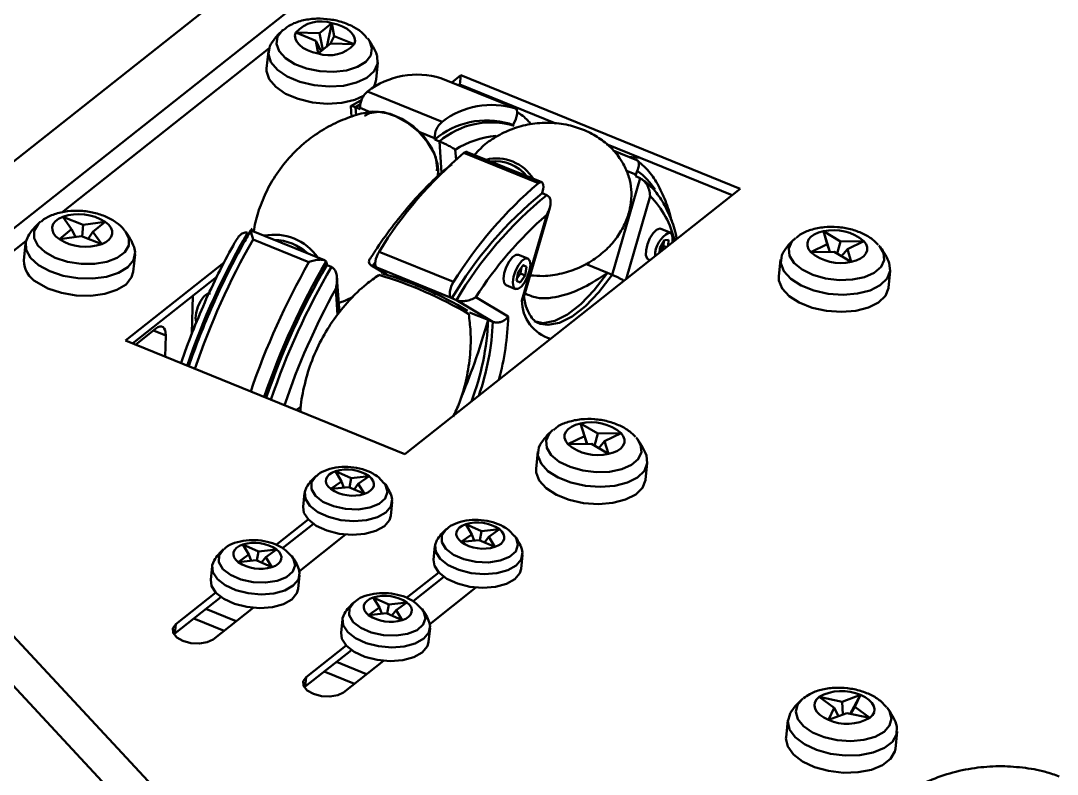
# Model space of a CAD drawing. Header units: millimetres. Extents: x 263 to 2983, y 441 to 2500.
# Drawn here: x 1865.9 to 1960.1, y 1794.2 to 1862.7 of the extents above; entities that cross this region are included whole.
import ezdxf

# ---------------------------------------------------------------- set-up
doc = ezdxf.new("R2010")
doc.units = ezdxf.units.MM
doc.header["$LTSCALE"] = 0.5
doc.layers.add('BOL', color=7, linetype='Continuous', lineweight=50)

msp = doc.modelspace()

# ---------------------------------------------------------------- linework, layer by layer
at = {"layer": 'BOL'}
for p, q in [((1893.962, 1872.622), (1846.681, 1835.196)), ((1897.905, 1869.638), (1850.624, 1832.212)), ((1893.032, 1861.546), (1894.169, 1862.447)), ((1894.169, 1862.447), (1893.692, 1860.31)), ((1894.169, 1862.447), (1894.36, 1861.279)), ((1892.717, 1860.856), (1890.882, 1861.601)), ((1890.882, 1861.601), (1893.032, 1861.546)), ((1893.032, 1861.546), (1893.343, 1860.033)), ((1892.908, 1859.688), (1892.717, 1860.856)), ((1892.717, 1860.856), (1893.196, 1859.917)), ((1894.044, 1860.59), (1892.908, 1859.688)), ((1894.36, 1861.279), (1894.043, 1860.589)), ((1896.194, 1860.534), (1894.044, 1860.59)), ((1894.36, 1861.279), (1896.194, 1860.534)), ((1897.445, 1861.014), (1897.391, 1861.082)), ((1869.608, 1845.231), (1888.437, 1860.135)), ((1888.391, 1859.895), (1888.231, 1858.335)), ((1898.178, 1857.312), (1898.339, 1858.873)), ((1905.054, 1857.061), (1905.872, 1857.709)), ((1905.786, 1856.867), (1905.872, 1857.709)), ((1905.872, 1857.709), (1931.266, 1847.384)), ((1910.847, 1854.706), (1904.075, 1857.459)), ((1905.699, 1856.799), (1905.786, 1856.867)), ((1905.786, 1856.867), (1914.519, 1853.316)), ((1897.404, 1856.243), (1904.176, 1853.489)), ((1907.134, 1856.319), (1907.123, 1856.22)), ((1907.751, 1856.068), (1907.741, 1855.969)), ((1895.876, 1854.899), (1895.946, 1853.932)), ((1896.871, 1855.478), (1895.899, 1854.913)), ((1896.752, 1855.083), (1896.312, 1854.801)), ((1896.312, 1854.801), (1896.735, 1854.629)), ((1896.312, 1854.801), (1896.365, 1854.054)), ((1896.735, 1854.629), (1896.727, 1854.741)), ((1897.648, 1854.366), (1896.727, 1854.741)), ((1910.698, 1853.147), (1910.275, 1853.319)), ((1910.682, 1853.298), (1910.612, 1853.182)), ((1903.499, 1851.988), (1902.163, 1852.531)), ((1903.507, 1851.875), (1903.499, 1851.988)), ((1903.93, 1851.703), (1903.507, 1851.875)), ((1904.136, 1848.836), (1903.93, 1851.703)), ((1919.126, 1851.443), (1930.534, 1846.805)), ((1905.381, 1850.943), (1905.444, 1850.051)), ((1912.935, 1847.897), (1906.163, 1850.65)), ((1913.228, 1847.983), (1906.456, 1850.736)), ((1921.88, 1849.995), (1919.733, 1850.868)), ((1921.105, 1850.31), (1922.145, 1850.216)), ((1919.629, 1839.572), (1922.172, 1848.361)), ((1921.792, 1848.681), (1920.946, 1849.025)), ((1921.792, 1848.681), (1921.749, 1848.533)), ((1922.172, 1848.361), (1921.749, 1848.533)), ((1931.266, 1847.384), (1900.796, 1823.266)), ((1913.267, 1846.992), (1913.31, 1847.14)), ((1913.69, 1846.819), (1913.267, 1846.992)), ((1923.082, 1846.734), (1920.894, 1839.174)), ((1911.586, 1837.454), (1913.964, 1845.671)), ((1870.511, 1843.714), (1869.702, 1844.847)), ((1869.702, 1844.847), (1871.549, 1844.113)), ((1871.549, 1844.113), (1873.55, 1844.401)), ((1873.55, 1844.401), (1872.435, 1843.491)), ((1911.429, 1837.241), (1913.683, 1845.026)), ((1867.693, 1844.392), (1867.637, 1844.345)), ((1869.397, 1842.804), (1870.511, 1843.714)), ((1870.511, 1843.714), (1870.861, 1843.015)), ((1871.549, 1844.113), (1871.472, 1843.062)), ((1872.435, 1843.491), (1872.001, 1842.852)), ((1872.435, 1843.491), (1873.245, 1842.358)), ((1893.489, 1840.897), (1886.819, 1843.609)), ((1924.905, 1843.405), (1924.058, 1843.749)), ((1939.173, 1842.361), (1938.827, 1843.53)), ((1938.827, 1843.53), (1939.424, 1841.661)), ((1938.827, 1843.53), (1940.382, 1842.613)), ((1853.452, 1832.443), (1866.372, 1842.669)), ((1871.397, 1843.092), (1869.397, 1842.804)), ((1873.245, 1842.358), (1871.397, 1843.092)), ((1892.076, 1840.726), (1886.997, 1842.791)), ((1889.407, 1842.556), (1889.396, 1842.709)), ((1924.382, 1842.732), (1923.954, 1842.008)), ((1924.302, 1842.195), (1924.328, 1842.64)), ((1924.767, 1842.739), (1924.382, 1842.732)), ((1924.736, 1842.216), (1924.767, 1842.739)), ((1936.31, 1842.925), (1936.258, 1842.882)), ((1940.382, 1842.613), (1940.092, 1841.498)), ((1940.382, 1842.613), (1942.511, 1842.642)), ((1942.511, 1842.642), (1941.015, 1841.917)), ((1866.326, 1842.43), (1866.166, 1840.87)), ((1891.175, 1842.141), (1890.982, 1841.916)), ((1898.452, 1841.672), (1905.224, 1838.919)), ((1923.954, 1842.008), (1923.929, 1841.576)), ((1923.942, 1841.587), (1924.302, 1842.195)), ((1924.302, 1842.195), (1924.571, 1842.085)), ((1937.677, 1841.637), (1939.173, 1842.361)), ((1939.806, 1841.666), (1937.677, 1841.637)), ((1939.173, 1842.361), (1939.407, 1841.66)), ((1941.361, 1840.749), (1939.806, 1841.666)), ((1941.015, 1841.917), (1940.487, 1841.264)), ((1941.015, 1841.917), (1941.361, 1840.749)), ((1944.001, 1842.086), (1943.873, 1842.239)), ((1875.402, 1833.59), (1884.376, 1840.694)), ((1876.114, 1839.847), (1876.274, 1841.408)), ((1898.112, 1840.752), (1897.868, 1840.366)), ((1911.969, 1841.057), (1911.122, 1841.401)), ((1922.928, 1840.97), (1923.083, 1840.907)), ((1934.947, 1840.967), (1934.787, 1839.407)), ((1893.693, 1840.567), (1893.701, 1840.455)), ((1894.125, 1840.283), (1893.701, 1840.455)), ((1897.764, 1840.417), (1899.119, 1839.61)), ((1897.868, 1840.366), (1898.291, 1840.193)), ((1897.868, 1840.366), (1899.157, 1839.598)), ((1905.007, 1837.474), (1898.235, 1840.227)), ((1898.235, 1840.227), (1898.291, 1840.193)), ((1898.659, 1839.714), (1898.644, 1839.712)), ((1911.079, 1839.823), (1910.946, 1839.038)), ((1911.537, 1840.452), (1911.079, 1839.823)), ((1911.305, 1839.684), (1911.405, 1840.27)), ((1911.524, 1840.434), (1911.862, 1840.296)), ((1911.862, 1840.296), (1911.537, 1840.452)), ((1911.728, 1839.512), (1911.862, 1840.296)), ((1919.206, 1839.744), (1917.212, 1840.555)), ((1919.629, 1839.572), (1919.206, 1839.744)), ((1944.734, 1838.384), (1944.895, 1839.944)), ((1876.047, 1833.328), (1883.707, 1839.391)), ((1894.85, 1836.141), (1894.624, 1839.29)), ((1910.946, 1839.038), (1911.27, 1838.883)), ((1910.979, 1839.236), (1911.305, 1839.684)), ((1911.27, 1838.883), (1911.728, 1839.512)), ((1911.305, 1839.684), (1911.728, 1839.512)), ((1894.684, 1835.937), (1894.515, 1838.288)), ((1901.784, 1838.607), (1901.778, 1838.593)), ((1903.611, 1837.793), (1903.618, 1837.808)), ((1909.979, 1838.628), (1909.992, 1838.622)), ((1909.992, 1838.622), (1910.839, 1838.278)), ((1881.514, 1837.655), (1881.449, 1834.254)), ((1905.007, 1837.474), (1905.063, 1837.44)), ((1905.486, 1837.268), (1905.063, 1837.44)), ((1908.798, 1835.297), (1905.486, 1837.268)), ((1907.246, 1837.533), (1910.18, 1835.787)), ((1908.375, 1835.469), (1906.682, 1836.157)), ((1908.798, 1835.297), (1908.375, 1835.469)), ((1912.96, 1835.173), (1913.09, 1835.125)), ((1878.168, 1834.69), (1876.312, 1833.22)), ((1877.943, 1834.511), (1879.06, 1834.057)), ((1879.022, 1832.118), (1879.06, 1834.057)), ((1900.796, 1823.266), (1875.402, 1833.59)), ((1891.367, 1827.595), (1890.922, 1827.28)), ((1841.86, 1827.324), (1898.891, 1765.979)), ((1917.108, 1824.896), (1916.762, 1826.065)), ((1916.762, 1826.065), (1917.359, 1824.195)), ((1916.762, 1826.065), (1918.317, 1825.148)), ((1914.245, 1825.46), (1914.193, 1825.417)), ((1915.612, 1824.171), (1917.108, 1824.896)), ((1917.108, 1824.896), (1917.342, 1824.195)), ((1918.317, 1825.148), (1918.027, 1824.032)), ((1918.317, 1825.148), (1920.447, 1825.177)), ((1920.447, 1825.177), (1918.95, 1824.452)), ((1921.936, 1824.621), (1921.808, 1824.774)), ((1917.742, 1824.201), (1915.612, 1824.171)), ((1919.296, 1823.283), (1917.742, 1824.201)), ((1918.95, 1824.452), (1918.422, 1823.799)), ((1918.95, 1824.452), (1919.296, 1823.283)), ((1912.882, 1823.502), (1912.722, 1821.941)), ((1922.669, 1820.919), (1922.83, 1822.479)), ((1895.035, 1820.794), (1894.482, 1821.712)), ((1894.482, 1821.712), (1895.905, 1821.083)), ((1895.905, 1821.083), (1895.755, 1820.251)), ((1895.905, 1821.083), (1897.541, 1821.26)), ((1897.541, 1821.26), (1896.564, 1820.568)), ((1898.894, 1820.643), (1898.388, 1821.173)), ((1895.056, 1774.635), (1852.721, 1820.172)), ((1894.058, 1820.101), (1895.035, 1820.794)), ((1895.693, 1820.278), (1894.058, 1820.101)), ((1895.035, 1820.794), (1895.244, 1820.229)), ((1897.117, 1819.649), (1895.693, 1820.278)), ((1896.564, 1820.568), (1896.174, 1820.066)), ((1896.564, 1820.568), (1897.117, 1819.649)), ((1891.682, 1819.743), (1891.553, 1818.494)), ((1899.512, 1817.676), (1899.64, 1818.925)), ((1889.087, 1815.012), (1892.02, 1817.333)), ((1889.687, 1814.714), (1892.487, 1816.93)), ((1906.885, 1815.975), (1906.332, 1816.894)), ((1906.332, 1816.894), (1907.756, 1816.265)), ((1907.756, 1816.265), (1907.606, 1815.433)), ((1907.756, 1816.265), (1909.391, 1816.442)), ((1909.391, 1816.442), (1908.415, 1815.75)), ((1910.745, 1815.825), (1910.239, 1816.355)), ((1895.406, 1815.957), (1891.213, 1812.638)), ((1905.909, 1815.283), (1906.885, 1815.975)), ((1907.544, 1815.46), (1905.909, 1815.283)), ((1906.885, 1815.975), (1907.094, 1815.411)), ((1908.968, 1814.831), (1907.544, 1815.46)), ((1908.415, 1815.75), (1908.024, 1815.248)), ((1908.415, 1815.75), (1908.968, 1814.831)), ((1886.629, 1814.14), (1886.076, 1815.059)), ((1886.076, 1815.059), (1887.5, 1814.43)), ((1887.5, 1814.43), (1887.349, 1813.597)), ((1887.5, 1814.43), (1889.135, 1814.607)), ((1889.135, 1814.607), (1888.158, 1813.914)), ((1890.489, 1813.989), (1889.983, 1814.52)), ((1903.532, 1814.925), (1903.404, 1813.676)), ((1885.652, 1813.448), (1886.629, 1814.14)), ((1887.288, 1813.624), (1885.652, 1813.448)), ((1886.629, 1814.14), (1886.838, 1813.576)), ((1888.711, 1812.996), (1887.288, 1813.624)), ((1888.158, 1813.914), (1887.768, 1813.412)), ((1888.158, 1813.914), (1888.711, 1812.996)), ((1911.362, 1812.858), (1911.49, 1814.107)), ((1883.276, 1813.089), (1883.148, 1811.841)), ((1900.938, 1810.194), (1903.87, 1812.515)), ((1891.106, 1811.023), (1891.234, 1812.271)), ((1901.538, 1809.896), (1904.337, 1812.111)), ((1879.986, 1807.808), (1883.614, 1810.68)), ((1907.256, 1811.138), (1903.064, 1807.82)), ((1879.899, 1806.966), (1884.081, 1810.276)), ((1898.48, 1809.322), (1897.927, 1810.241)), ((1897.927, 1810.241), (1899.35, 1809.612)), ((1899.35, 1809.612), (1899.2, 1808.779)), ((1899.35, 1809.612), (1900.985, 1809.789)), ((1900.985, 1809.789), (1900.009, 1809.096)), ((1902.339, 1809.171), (1901.833, 1809.702)), ((1882.721, 1809.199), (1885.461, 1808.085)), ((1887, 1809.303), (1883.372, 1806.431)), ((1897.503, 1808.63), (1898.48, 1809.322)), ((1899.138, 1808.806), (1897.503, 1808.63)), ((1898.48, 1809.322), (1898.689, 1808.758)), ((1900.562, 1808.178), (1899.138, 1808.806)), ((1900.009, 1809.096), (1899.619, 1808.594)), ((1900.009, 1809.096), (1900.562, 1808.178)), ((1879.986, 1807.808), (1879.899, 1806.966)), ((1881.623, 1808.33), (1884.363, 1807.216)), ((1895.127, 1808.271), (1894.998, 1807.023)), ((1879.81, 1806.886), (1879.899, 1806.966)), ((1902.956, 1806.205), (1903.085, 1807.453)), ((1891.836, 1802.99), (1895.465, 1805.862)), ((1891.75, 1802.148), (1895.932, 1805.458)), ((1894.571, 1804.381), (1897.312, 1803.267)), ((1898.851, 1804.485), (1895.222, 1801.613)), ((1891.836, 1802.99), (1891.75, 1802.148)), ((1893.473, 1803.512), (1896.214, 1802.398)), ((1891.66, 1802.068), (1891.75, 1802.148)), ((1939.799, 1800.201), (1938.434, 1801.198)), ((1938.434, 1801.198), (1940.529, 1800.766)), ((1940.529, 1800.766), (1942.2, 1801.376)), ((1942.2, 1801.376), (1941.278, 1799.657)), ((1942.2, 1801.376), (1941.682, 1800.29)), ((1936.995, 1801.062), (1936.904, 1800.988)), ((1939.281, 1799.114), (1939.799, 1800.201)), ((1939.799, 1800.201), (1940.189, 1799.446)), ((1940.529, 1800.766), (1940.601, 1799.596)), ((1941.682, 1800.29), (1941.315, 1799.649)), ((1941.682, 1800.29), (1943.047, 1799.292)), ((1944.648, 1800.192), (1944.599, 1800.252)), ((1940.952, 1799.724), (1939.281, 1799.114)), ((1943.047, 1799.292), (1940.952, 1799.724)), ((1935.594, 1799.073), (1935.433, 1797.513)), ((1945.381, 1796.49), (1945.541, 1798.05))]:
    msp.add_line(p, q, dxfattribs=at)
at = {"layer": 'BOL', "flags": 128}
for points in [[(1896.194, 1860.534), (1896.266, 1860.814), (1896.233, 1861.103), (1896.096, 1861.391), (1895.862, 1861.666), (1895.538, 1861.918), (1895.137, 1862.138), (1894.675, 1862.316), (1894.169, 1862.447)], [(1889.702, 1861.811), (1889.69, 1861.801), (1889.236, 1861.216)], [(1890.882, 1861.601), (1890.81, 1861.322), (1890.843, 1861.033), (1890.98, 1860.745), (1891.214, 1860.47), (1891.538, 1860.217), (1891.939, 1859.997), (1892.402, 1859.819), (1892.908, 1859.688)], [(1888.614, 1860.536), (1888.518, 1860.358), (1888.388, 1859.642), (1888.626, 1858.908), (1889.216, 1858.209), (1890.114, 1857.597), (1891.252, 1857.118), (1892.548, 1856.806), (1893.904, 1856.686), (1895.22, 1856.766), (1896.398, 1857.04), (1897.352, 1857.488), (1898.01, 1858.077), (1898.323, 1858.763), (1898.269, 1859.494), (1898.251, 1859.545)], [(1889.236, 1861.216), (1889.124, 1860.563), (1889.364, 1859.893), (1889.937, 1859.262), (1890.795, 1858.721), (1891.87, 1858.313), (1893.074, 1858.071), (1894.31, 1858.015), (1895.477, 1858.15), (1896.482, 1858.464), (1897.242, 1858.932), (1897.696, 1859.517), (1897.808, 1860.17), (1897.568, 1860.839), (1897.445, 1861.014)], [(1888.231, 1858.335), (1888.227, 1858.082), (1888.466, 1857.347), (1889.056, 1856.648), (1889.953, 1856.036), (1891.092, 1855.557), (1892.387, 1855.246), (1893.743, 1855.126), (1895.059, 1855.206), (1896.238, 1855.48), (1897.043, 1855.838)], [(1897.14, 1854.026), (1897.579, 1854.26), (1898.441, 1854.386), (1899.454, 1854.215), (1900.527, 1853.762), (1901.566, 1853.068), (1902.477, 1852.194), (1903.181, 1851.217), (1903.614, 1850.225), (1903.738, 1849.306), (1903.709, 1849.034)], [(1897.653, 1854.389), (1897.897, 1854.42), (1898.878, 1854.349), (1899.951, 1853.998), (1901.028, 1853.395), (1902.022, 1852.589), (1902.853, 1851.645), (1903.453, 1850.64), (1903.773, 1849.655), (1903.819, 1849.104)], [(1910.682, 1853.298), (1910.794, 1853.506), (1910.886, 1853.73), (1910.954, 1853.957), (1910.993, 1854.174), (1911.002, 1854.368), (1910.979, 1854.527), (1910.927, 1854.642), (1910.847, 1854.706)], [(1913.31, 1847.14), (1913.361, 1847.363), (1913.383, 1847.568), (1913.373, 1847.742), (1913.333, 1847.877), (1913.264, 1847.963), (1913.171, 1847.995), (1913.059, 1847.973), (1912.935, 1847.897)], [(1869.702, 1844.847), (1869.331, 1844.667), (1869.042, 1844.447), (1868.847, 1844.194), (1868.752, 1843.918), (1868.762, 1843.63), (1868.877, 1843.341), (1869.091, 1843.062), (1869.397, 1842.804)], [(1873.245, 1842.358), (1873.616, 1842.537), (1873.905, 1842.758), (1874.1, 1843.011), (1874.194, 1843.287), (1874.184, 1843.575), (1874.07, 1843.864), (1873.855, 1844.143), (1873.55, 1844.401)], [(1867.637, 1844.345), (1867.46, 1844.176), (1867.103, 1843.567), (1867.093, 1842.903), (1867.433, 1842.239), (1868.094, 1841.629)], [(1868.094, 1841.629), (1869.023, 1841.122), (1870.144, 1840.759), (1871.368, 1840.57), (1872.594, 1840.569), (1873.723, 1840.758), (1874.665, 1841.12), (1875.342, 1841.626), (1875.7, 1842.236), (1875.709, 1842.899), (1875.38, 1843.549)], [(1924.058, 1843.749), (1923.953, 1843.768), (1923.668, 1843.656), (1923.356, 1843.347), (1923.066, 1842.888), (1922.84, 1842.348), (1922.714, 1841.81), (1922.706, 1841.355), (1922.818, 1841.054), (1922.928, 1840.97)], [(1938.827, 1843.53), (1938.379, 1843.405), (1937.998, 1843.232), (1937.697, 1843.016), (1937.489, 1842.767), (1937.38, 1842.494), (1937.376, 1842.207), (1937.476, 1841.917), (1937.677, 1841.637)], [(1866.549, 1843.071), (1866.351, 1842.584), (1866.382, 1841.854), (1866.779, 1841.128), (1867.511, 1840.461)], [(1925.111, 1842.512), (1925.119, 1842.566), (1925.126, 1843.02), (1925.014, 1843.321), (1924.799, 1843.424)], [(1936.258, 1842.882), (1935.975, 1842.588), (1935.691, 1841.962), (1935.758, 1841.294), (1936.171, 1840.637), (1936.896, 1840.045), (1937.874, 1839.567), (1939.026, 1839.239), (1940.259, 1839.09), (1941.472, 1839.131), (1942.568, 1839.359), (1943.458, 1839.756), (1944.069, 1840.288), (1944.353, 1840.914), (1944.285, 1841.582), (1944.001, 1842.086)], [(1941.361, 1840.749), (1941.809, 1840.873), (1942.19, 1841.047), (1942.491, 1841.262), (1942.7, 1841.512), (1942.808, 1841.785), (1942.812, 1842.072), (1942.712, 1842.361), (1942.511, 1842.642)], [(1867.511, 1840.461), (1868.523, 1839.903), (1869.742, 1839.493), (1871.076, 1839.264), (1872.427, 1839.231), (1873.695, 1839.398), (1874.784, 1839.752), (1875.615, 1840.266), (1876.127, 1840.903), (1876.28, 1841.616), (1876.186, 1842.08)], [(1898.235, 1840.227), (1898.162, 1840.304), (1898.117, 1840.431), (1898.102, 1840.6), (1898.118, 1840.8), (1898.165, 1841.021), (1898.24, 1841.248), (1898.337, 1841.47), (1898.452, 1841.672)], [(1935.17, 1841.608), (1935.039, 1841.346), (1934.953, 1840.625), (1935.235, 1839.892), (1935.865, 1839.201), (1936.796, 1838.603), (1937.958, 1838.142), (1939.266, 1837.853), (1940.623, 1837.757), (1941.927, 1837.861), (1943.083, 1838.157), (1944.004, 1838.624), (1944.622, 1839.227), (1944.892, 1839.921), (1944.807, 1840.617)], [(1911.122, 1841.401), (1910.881, 1841.39), (1910.577, 1841.176), (1910.27, 1840.784), (1910.007, 1840.275), (1909.827, 1839.725), (1909.759, 1839.219), (1909.812, 1838.834), (1909.979, 1838.628)], [(1910.825, 1838.284), (1911.08, 1838.288), (1911.384, 1838.503), (1911.691, 1838.894), (1911.954, 1839.404), (1912.134, 1839.953), (1912.202, 1840.459), (1912.149, 1840.845), (1911.982, 1841.051), (1911.728, 1841.046), (1911.424, 1840.832), (1911.116, 1840.44), (1910.853, 1839.931), (1910.674, 1839.381), (1910.605, 1838.875), (1910.658, 1838.49), (1910.825, 1838.284)], [(1867.35, 1838.901), (1868.363, 1838.342), (1869.582, 1837.933), (1870.916, 1837.704), (1872.267, 1837.671), (1873.534, 1837.838), (1874.624, 1838.192), (1875.455, 1838.706), (1875.966, 1839.343), (1876.114, 1839.847)], [(1912.536, 1835.345), (1913.369, 1835.186), (1914.423, 1835.377), (1915.573, 1835.954), (1916.779, 1836.896), (1918.004, 1838.174), (1919.206, 1839.744)], [(1905.224, 1838.919), (1905.109, 1838.717), (1905.011, 1838.495), (1904.937, 1838.267), (1904.89, 1838.047), (1904.874, 1837.846), (1904.889, 1837.678), (1904.934, 1837.551), (1905.007, 1837.474)], [(1913.09, 1835.125), (1913.792, 1835.014), (1914.846, 1835.205), (1915.996, 1835.782), (1917.203, 1836.724), (1918.427, 1838.001), (1919.629, 1839.572)], [(1934.787, 1839.407), (1934.793, 1839.065), (1935.075, 1838.332), (1935.705, 1837.641), (1936.635, 1837.042), (1937.798, 1836.582), (1939.106, 1836.293), (1940.462, 1836.196), (1941.767, 1836.301), (1942.922, 1836.597), (1943.844, 1837.064), (1944.462, 1837.667), (1944.732, 1838.361), (1944.734, 1838.384)], [(1881.768, 1835.619), (1881.817, 1836.111), (1881.981, 1836.659), (1882.233, 1837.18), (1882.536, 1837.595), (1882.844, 1837.841), (1883.109, 1837.879), (1883.131, 1837.872)], [(1881.851, 1835.238), (1881.84, 1835.259), (1881.768, 1835.619)], [(1878.168, 1834.69), (1878.353, 1834.811), (1878.526, 1834.875), (1878.683, 1834.878), (1878.817, 1834.821), (1878.924, 1834.706), (1879.002, 1834.537), (1879.048, 1834.318), (1879.06, 1834.057)], [(1916.762, 1826.065), (1916.315, 1825.94), (1915.933, 1825.767), (1915.632, 1825.551), (1915.424, 1825.302), (1915.315, 1825.029), (1915.311, 1824.742), (1915.411, 1824.452), (1915.612, 1824.171)], [(1914.193, 1825.417), (1913.91, 1825.122), (1913.626, 1824.497), (1913.694, 1823.828), (1914.106, 1823.172), (1914.831, 1822.58), (1915.809, 1822.101), (1916.961, 1821.774), (1918.194, 1821.625), (1919.407, 1821.666), (1920.503, 1821.894), (1921.393, 1822.29), (1922.004, 1822.823), (1922.288, 1823.449), (1922.22, 1824.117), (1921.936, 1824.621)], [(1919.296, 1823.283), (1919.744, 1823.408), (1920.125, 1823.582), (1920.426, 1823.797), (1920.635, 1824.046), (1920.743, 1824.32), (1920.748, 1824.607), (1920.647, 1824.896), (1920.447, 1825.177)], [(1913.105, 1824.143), (1912.974, 1823.88), (1912.888, 1823.16), (1913.17, 1822.427), (1913.8, 1821.736), (1914.731, 1821.138), (1915.893, 1820.677), (1917.201, 1820.388), (1918.558, 1820.292), (1919.862, 1820.396), (1921.018, 1820.692), (1921.939, 1821.159), (1922.558, 1821.762), (1922.827, 1822.456), (1922.742, 1823.152)], [(1912.722, 1821.941), (1912.728, 1821.6), (1913.01, 1820.867), (1913.64, 1820.175), (1914.571, 1819.577), (1915.733, 1819.116), (1917.041, 1818.827), (1918.397, 1818.731), (1919.702, 1818.835), (1920.858, 1819.132), (1921.779, 1819.599), (1922.397, 1820.202), (1922.667, 1820.895), (1922.669, 1820.919)], [(1892.73, 1821.275), (1892.705, 1821.253), (1892.319, 1820.703), (1892.303, 1820.09), (1892.66, 1819.479), (1893.351, 1818.939), (1894.301, 1818.526), (1895.407, 1818.286), (1896.55, 1818.244), (1897.604, 1818.406), (1898.457, 1818.754), (1899.016, 1819.249), (1899.219, 1819.839), (1899.046, 1820.459), (1898.925, 1820.638)], [(1894.482, 1821.712), (1894.167, 1821.579), (1893.916, 1821.412), (1893.736, 1821.216), (1893.636, 1821), (1893.619, 1820.772), (1893.686, 1820.54), (1893.834, 1820.313), (1894.058, 1820.101)], [(1897.117, 1819.649), (1897.431, 1819.782), (1897.683, 1819.95), (1897.862, 1820.145), (1897.962, 1820.361), (1897.979, 1820.589), (1897.912, 1820.821), (1897.764, 1821.048), (1897.541, 1821.26)], [(1891.86, 1820.255), (1891.696, 1819.839), (1891.755, 1819.198), (1892.16, 1818.568), (1892.877, 1818.007), (1893.841, 1817.564), (1894.967, 1817.278), (1896.155, 1817.175), (1897.298, 1817.263), (1898.296, 1817.536), (1899.06, 1817.968), (1899.522, 1818.522), (1899.641, 1819.147), (1899.57, 1819.463)], [(1891.553, 1818.494), (1891.626, 1817.949), (1892.032, 1817.32), (1892.749, 1816.759), (1893.713, 1816.316), (1894.839, 1816.03), (1896.026, 1815.926), (1897.17, 1816.015), (1898.168, 1816.287), (1898.932, 1816.72), (1899.394, 1817.273), (1899.512, 1817.676)], [(1904.581, 1816.457), (1904.556, 1816.435), (1904.17, 1815.885), (1904.154, 1815.272), (1904.511, 1814.661), (1905.202, 1814.12), (1906.152, 1813.708), (1907.258, 1813.467), (1908.4, 1813.426), (1909.455, 1813.588), (1910.308, 1813.935), (1910.866, 1814.431), (1911.07, 1815.021), (1910.897, 1815.641), (1910.776, 1815.82)], [(1906.332, 1816.894), (1906.018, 1816.761), (1905.766, 1816.594), (1905.587, 1816.398), (1905.487, 1816.182), (1905.47, 1815.954), (1905.537, 1815.722), (1905.685, 1815.495), (1905.909, 1815.283)], [(1908.968, 1814.831), (1909.282, 1814.964), (1909.534, 1815.131), (1909.713, 1815.327), (1909.813, 1815.543), (1909.83, 1815.771), (1909.763, 1816.003), (1909.615, 1816.23), (1909.391, 1816.442)], [(1903.711, 1815.437), (1903.546, 1815.021), (1903.605, 1814.379), (1904.011, 1813.75), (1904.728, 1813.189), (1905.692, 1812.746), (1906.818, 1812.46), (1908.005, 1812.357), (1909.149, 1812.445), (1910.147, 1812.718), (1910.911, 1813.15), (1911.373, 1813.703), (1911.492, 1814.329), (1911.42, 1814.645)], [(1884.325, 1814.621), (1884.3, 1814.6), (1883.913, 1814.05), (1883.898, 1813.436), (1884.255, 1812.826), (1884.946, 1812.285), (1885.896, 1811.872), (1887.002, 1811.632), (1888.144, 1811.591), (1889.199, 1811.753), (1890.051, 1812.1), (1890.61, 1812.596), (1890.814, 1813.186), (1890.641, 1813.806), (1890.519, 1813.985)], [(1886.076, 1815.059), (1885.762, 1814.926), (1885.51, 1814.758), (1885.331, 1814.563), (1885.231, 1814.347), (1885.214, 1814.118), (1885.281, 1813.887), (1885.429, 1813.66), (1885.652, 1813.448)], [(1888.711, 1812.996), (1889.026, 1813.129), (1889.277, 1813.296), (1889.457, 1813.492), (1889.557, 1813.708), (1889.573, 1813.936), (1889.507, 1814.168), (1889.358, 1814.394), (1889.135, 1814.607)], [(1883.454, 1813.602), (1883.29, 1813.185), (1883.349, 1812.544), (1883.755, 1811.915), (1884.471, 1811.354), (1885.436, 1810.911), (1886.561, 1810.625), (1887.749, 1810.521), (1888.893, 1810.61), (1889.891, 1810.882), (1890.655, 1811.315), (1891.117, 1811.868), (1891.235, 1812.494), (1891.164, 1812.809)], [(1903.404, 1813.676), (1903.477, 1813.131), (1903.883, 1812.502), (1904.599, 1811.941), (1905.564, 1811.498), (1906.689, 1811.212), (1907.877, 1811.108), (1909.02, 1811.197), (1910.019, 1811.469), (1910.783, 1811.901), (1911.244, 1812.455), (1911.362, 1812.858)], [(1883.148, 1811.841), (1883.221, 1811.296), (1883.626, 1810.667), (1884.343, 1810.106), (1885.307, 1809.662), (1886.433, 1809.376), (1887.621, 1809.273), (1888.764, 1809.362), (1889.762, 1809.634), (1890.526, 1810.066), (1890.988, 1810.62), (1891.106, 1811.023)], [(1896.175, 1809.803), (1896.15, 1809.782), (1895.764, 1809.232), (1895.748, 1808.618), (1896.105, 1808.008), (1896.796, 1807.467), (1897.746, 1807.054), (1898.852, 1806.814), (1899.995, 1806.773), (1901.049, 1806.934), (1901.902, 1807.282), (1902.461, 1807.778), (1902.664, 1808.367), (1902.491, 1808.988), (1902.37, 1809.166)], [(1897.927, 1810.241), (1897.612, 1810.108), (1897.361, 1809.94), (1897.181, 1809.745), (1897.081, 1809.529), (1897.064, 1809.3), (1897.131, 1809.068), (1897.279, 1808.842), (1897.503, 1808.63)], [(1900.562, 1808.178), (1900.876, 1808.311), (1901.128, 1808.478), (1901.307, 1808.673), (1901.407, 1808.89), (1901.424, 1809.118), (1901.357, 1809.35), (1901.209, 1809.576), (1900.985, 1809.789)], [(1895.305, 1808.784), (1895.141, 1808.367), (1895.199, 1807.726), (1895.605, 1807.097), (1896.322, 1806.536), (1897.286, 1806.093), (1898.412, 1805.807), (1899.6, 1805.703), (1900.743, 1805.792), (1901.741, 1806.064), (1902.505, 1806.496), (1902.967, 1807.05), (1903.086, 1807.676), (1903.015, 1807.991)], [(1883.372, 1806.431), (1882.841, 1806.165), (1882.133, 1806.045), (1881.356, 1806.088), (1880.628, 1806.288), (1880.06, 1806.615), (1879.739, 1807.018), (1879.713, 1807.437), (1879.986, 1807.808)], [(1894.998, 1807.023), (1895.071, 1806.478), (1895.477, 1805.849), (1896.194, 1805.287), (1897.158, 1804.844), (1898.284, 1804.558), (1899.471, 1804.455), (1900.615, 1804.543), (1901.613, 1804.816), (1902.377, 1805.248), (1902.839, 1805.802), (1902.956, 1806.205)], [(1895.222, 1801.613), (1894.691, 1801.347), (1893.984, 1801.227), (1893.207, 1801.27), (1892.479, 1801.47), (1891.911, 1801.797), (1891.589, 1802.2), (1891.563, 1802.619), (1891.836, 1802.99)], [(1938.434, 1801.198), (1938.194, 1800.959), (1938.051, 1800.693), (1938.012, 1800.409), (1938.077, 1800.119), (1938.245, 1799.834), (1938.509, 1799.565), (1938.859, 1799.322), (1939.281, 1799.114)], [(1943.047, 1799.292), (1943.287, 1799.531), (1943.43, 1799.798), (1943.469, 1800.081), (1943.404, 1800.371), (1943.236, 1800.656), (1942.972, 1800.925), (1942.622, 1801.168), (1942.2, 1801.376)], [(1936.904, 1800.988), (1936.489, 1800.493), (1936.321, 1799.847), (1936.505, 1799.177), (1937.027, 1798.536), (1937.844, 1797.977), (1938.889, 1797.545), (1940.079, 1797.275), (1941.317, 1797.188), (1942.502, 1797.293), (1943.538, 1797.58), (1944.342, 1798.026), (1944.848, 1798.595), (1945.016, 1799.241), (1944.832, 1799.911), (1944.648, 1800.192)], [(1935.816, 1799.714), (1935.796, 1799.679), (1935.587, 1798.975), (1935.748, 1798.24), (1936.265, 1797.529), (1937.103, 1796.895), (1938.197, 1796.384), (1939.466, 1796.035), (1940.818, 1795.873), (1942.151, 1795.91), (1943.366, 1796.144), (1944.374, 1796.558), (1945.1, 1797.12), (1945.489, 1797.789), (1945.514, 1798.515), (1945.454, 1798.723)], [(1935.433, 1797.513), (1935.427, 1797.415), (1935.587, 1796.68), (1936.105, 1795.969), (1936.942, 1795.334), (1938.036, 1794.824), (1939.306, 1794.474), (1940.657, 1794.312), (1941.99, 1794.35), (1943.206, 1794.584), (1944.214, 1794.997), (1944.939, 1795.559), (1945.329, 1796.228), (1945.381, 1796.49)]]:
    msp.add_lwpolyline(points, dxfattribs=at)
at = {"layer": 'BOL'}
for centre, radius, start, end in [((1893.168, 1859.527), 3.087, 71.09262, 137.77894), ((1893.195, 1857.727), 5.373, 130.54445, 148.48304), ((1893.908, 1862.609), 3.087, 251.09273, 317.77881), ((1893.195, 1857.727), 5.373, 19.77755, 37.71613), ((1901.937, 1850.282), 7.488, 73.40989, 127.25837), ((1896.587, 1857.504), 1.603, 321.18136, 353.14104), ((1898.646, 1854.78), 1.919, 130.32246, 181.1516), ((1908.709, 1847.529), 7.488, 73.40984, 127.25842), ((1905.417, 1852.026), 1.919, 130.32255, 181.15225), ((1908.242, 1846.263), 7.343, 73.92673, 130.15814), ((1908.655, 1846.114), 7.319, 73.42833, 130.21209), ((1909.843, 1843.878), 8.356, 95.33892, 122.27578), ((1930.62, 1821.843), 37.788, 130.33173, 148.34966), ((1906.381, 1850.452), 0.294, 75.24905, 137.71648), ((1909.115, 1846.178), 3.974, 32.01193, 103.73754), ((1909.015, 1846.211), 3.69, 38.91473, 96.83433), ((1924.123, 1848.004), 2.427, 155.42044, 163.7888), ((1918.512, 1844.169), 5.92, 32.08877, 54.91049), ((1937.392, 1819.091), 37.788, 130.33157, 148.34978), ((1935.803, 1819.337), 35.674, 129.17681, 149.50494), ((1936.225, 1819.166), 35.673, 129.17633, 149.50542), ((1917.227, 1840.907), 8.261, 12.2622, 44.8644), ((1871.156, 1840.572), 4.516, 57.98594, 108.78683), ((1936.463, 1818.949), 34.626, 131.14022, 147.54151), ((1871.13, 1840.262), 5.373, 130.54445, 148.48304), ((1871.13, 1840.262), 5.373, 19.77755, 37.71613), ((1939.782, 1839.404), 4.235, 49.86923, 103.03546), ((1871.791, 1846.633), 4.516, 237.98596, 288.78681), ((1943.514, 1810.107), 66.007, 149.7294, 161.26127), ((1947.828, 1808.356), 69.901, 150.4865, 161.07452), ((1888.92, 1838.403), 4.818, 34.66368, 101.08553), ((1888.869, 1838.278), 4.468, 46.66231, 89.08703), ((1925.902, 1841.337), 2.36, 117.8449, 181.6109), ((1939.751, 1838.799), 5.373, 130.54445, 148.48304), ((1940.406, 1844.874), 4.235, 229.86888, 283.03512), ((1939.751, 1838.799), 5.373, 19.77755, 37.71613), ((1868.41, 1840.879), 2.244, 180.24057, 241.81626), ((1952.907, 1806.29), 69.902, 150.48657, 161.07445), ((1951.583, 1806.827), 67.154, 149.63303, 161.2037), ((1893.153, 1840.545), 0.541, 2.35386, 25.23425), ((1950.346, 1807.347), 65.611, 149.69449, 161.29623), ((1950.769, 1807.175), 65.61, 149.69439, 161.29629), ((1889.861, 1808.886), 32.064, 58.74923, 73.89784), ((1887.977, 1804.413), 36.672, 59.49014, 73.4419), ((1950.597, 1807.229), 64.108, 151.02156, 161.36335), ((1901.398, 1836.526), 2.117, 63.30742, 79.47339), ((1900.614, 1833.179), 5.518, 57.01877, 71.67571), ((1915.087, 1837.252), 3.658, 180.17306, 253.33151), ((1883.993, 1836.635), 24.41, 339.41752, 357.26145), ((1884.839, 1836.409), 23.985, 340.94922, 357.34137), ((1886.971, 1836.277), 23.214, 344.3582, 358.7903), ((1917.717, 1821.939), 4.235, 49.86888, 103.03512), ((1917.686, 1821.334), 5.373, 130.54445, 148.48304), ((1917.686, 1821.334), 5.373, 19.77755, 37.71613), ((1918.341, 1827.409), 4.235, 229.86999, 283.03383), ((1895.538, 1818.283), 3.588, 56.07575, 107.11781), ((1895.525, 1818.008), 4.299, 130.54445, 148.48304), ((1896.061, 1823.079), 3.589, 236.07675, 287.11586), ((1895.525, 1818.008), 4.299, 19.77755, 37.71613), ((1907.375, 1813.19), 4.299, 130.54445, 148.48304), ((1907.388, 1813.464), 3.589, 56.07675, 107.11586), ((1887.132, 1811.629), 3.589, 56.07667, 107.11595), ((1907.911, 1818.261), 3.589, 236.07675, 287.11586), ((1907.375, 1813.19), 4.299, 19.77755, 37.71613), ((1887.119, 1811.355), 4.299, 130.54445, 148.48304), ((1887.655, 1816.425), 3.588, 236.07615, 287.11733), ((1887.119, 1811.355), 4.299, 19.77755, 37.71613), ((1898.97, 1806.537), 4.299, 130.54445, 148.48304), ((1898.983, 1806.811), 3.589, 56.07653, 107.11599), ((1899.506, 1811.607), 3.589, 236.07721, 287.11627), ((1898.97, 1806.537), 4.299, 19.77755, 37.71613), ((1940.493, 1797.571), 4.17, 65.8287, 119.57993), ((1940.397, 1796.905), 5.373, 130.54445, 148.48304), ((1940.397, 1796.905), 5.373, 19.77755, 37.71613), ((1940.988, 1802.919), 4.17, 245.82827, 299.5794)]:
    msp.add_arc(centre, radius, start, end, dxfattribs=at)
for points, knots in [([(1897.345, 1861.098), (1897.235, 1861.234), (1896.924, 1861.619), (1896.196, 1862.102), (1895.19, 1862.551), (1894.017, 1862.823), (1892.78, 1862.897), (1891.557, 1862.743), (1890.506, 1862.402), (1889.96, 1861.99), (1889.729, 1861.816)], [0, 0, 0, 0, 0.066079, 0.187673, 0.321646, 0.460032, 0.598826, 0.740913, 0.890793, 1, 1, 1, 1]), ([(1895.897, 1854.901), (1895.891, 1854.914), (1895.879, 1854.94), (1895.974, 1854.922), (1896.12, 1854.876), (1896.248, 1854.826), (1896.312, 1854.801)], [0, 0, 0, 0, 0.28551, 0.599752, 0.799095, 1, 1, 1, 1]), ([(1897.682, 1854.371), (1897.54, 1854.353), (1896.832, 1854.264), (1895.528, 1853.843), (1893.835, 1853.09), (1892.162, 1852.011), (1890.61, 1850.642), (1889.274, 1849.021), (1888.232, 1847.285), (1887.519, 1845.502), (1887.146, 1844.228), (1887.081, 1843.571), (1887.074, 1843.505)], [0, 0, 0, 0, 0.028013, 0.139721, 0.255226, 0.373043, 0.504863, 0.63276, 0.755984, 0.87426, 0.987254, 1, 1, 1, 1]), ([(1912.264, 1853.266), (1912.167, 1853.382), (1911.802, 1853.818), (1911.338, 1854.142), (1910.998, 1854.381)], [0, 0, 0, 0, 0.26646, 1, 1, 1, 1]), ([(1912.189, 1839.523), (1912.579, 1839.49), (1913.543, 1839.407), (1915.065, 1839.655), (1916.658, 1840.186), (1918.073, 1840.981), (1919.263, 1841.97), (1920.202, 1843.097), (1920.873, 1844.301), (1921.277, 1845.526), (1921.423, 1846.731), (1921.327, 1847.902), (1920.993, 1849.031), (1920.405, 1850.134), (1919.548, 1851.163), (1918.433, 1852.06), (1917.124, 1852.76), (1915.599, 1853.245), (1913.923, 1853.446), (1912.188, 1853.315), (1910.544, 1852.875), (1909.07, 1852.156), (1907.912, 1851.349), (1907.347, 1850.71), (1907.129, 1850.463)], [0, 0, 0, 0, 0.0374411, 0.0923844, 0.1458822, 0.1974836, 0.2468425, 0.2936048, 0.3373534, 0.3775677, 0.4137363, 0.4464333, 0.4790303, 0.5155139, 0.5590344, 0.6039221, 0.6514071, 0.700633, 0.7566288, 0.8119844, 0.86602, 0.9183202, 0.9684884, 1, 1, 1, 1]), ([(1903.93, 1851.703), (1904.001, 1851.674), (1904.142, 1851.615), (1904.402, 1851.495), (1904.734, 1851.333), (1905.099, 1851.133), (1905.297, 1851.006), (1905.38, 1850.944), (1905.381, 1850.943)], [0, 0, 0, 0, 0.107633, 0.214419, 0.382767, 0.663948, 0.997024, 1, 1, 1, 1]), ([(1905.055, 1849.613), (1904.897, 1849.49), (1904.204, 1848.951), (1902.971, 1847.81), (1901.369, 1846.105), (1899.796, 1844.165), (1898.547, 1842.453), (1897.844, 1841.355), (1897.632, 1841.026)], [0, 0, 0, 0, 0.062808, 0.275406, 0.487421, 0.698769, 0.909545, 1, 1, 1, 1]), ([(1903.767, 1848.498), (1903.79, 1848.649), (1903.824, 1848.866), (1903.812, 1849.076), (1903.809, 1849.14)], [0, 0, 0, 0, 0.693392, 1, 1, 1, 1]), ([(1921.875, 1849.982), (1921.91, 1849.968), (1922.001, 1849.932), (1922.066, 1849.756), (1922.066, 1849.508), (1922.015, 1849.258), (1921.949, 1849.095), (1921.915, 1849.013)], [0, 0, 0, 0, 0.185525, 0.480127, 0.694754, 0.847012, 1, 1, 1, 1]), ([(1924.993, 1844.536), (1924.98, 1844.607), (1924.843, 1845.337), (1924.411, 1846.525), (1923.676, 1848.046), (1922.843, 1849.194), (1922.194, 1849.723), (1921.925, 1849.942)], [0, 0, 0, 0, 0.028141, 0.292053, 0.555689, 0.816262, 1, 1, 1, 1]), ([(1923.082, 1846.734), (1923.082, 1846.736), (1923.075, 1846.917), (1923.017, 1847.268), (1922.82, 1847.737), (1922.586, 1848.058), (1922.376, 1848.257), (1922.24, 1848.326), (1922.172, 1848.361)], [0, 0, 0, 0, 0.00298, 0.336061, 0.617235, 0.78559, 0.892387, 1, 1, 1, 1]), ([(1925.506, 1842.825), (1925.478, 1842.974), (1925.328, 1843.766), (1924.874, 1844.987), (1924.132, 1846.444), (1923.265, 1847.553), (1922.59, 1848.073), (1922.295, 1848.3)], [0, 0, 0, 0, 0.058156, 0.309503, 0.56035, 0.807597, 1, 1, 1, 1]), ([(1913.683, 1845.026), (1913.684, 1845.028), (1913.803, 1845.232), (1913.978, 1845.626), (1914.067, 1846.146), (1914.002, 1846.499), (1913.877, 1846.713), (1913.752, 1846.784), (1913.69, 1846.819)], [0, 0, 0, 0, 0.002974, 0.336054, 0.617231, 0.785569, 0.892372, 1, 1, 1, 1]), ([(1875.346, 1843.565), (1875.316, 1843.612), (1875.121, 1843.916), (1874.558, 1844.359), (1873.661, 1844.883), (1872.554, 1845.244), (1871.339, 1845.421), (1870.097, 1845.389), (1868.969, 1845.12), (1868.164, 1844.783), (1867.823, 1844.469), (1867.738, 1844.391)], [0, 0, 0, 0, 0.021119, 0.136679, 0.264487, 0.402016, 0.540169, 0.679944, 0.82486, 0.956346, 1, 1, 1, 1]), ([(1886.904, 1843.774), (1886.65, 1843.337), (1885.912, 1842.072), (1884.752, 1839.873), (1883.465, 1837.167), (1882.301, 1834.386), (1881.524, 1832.372), (1881.178, 1831.295), (1881.136, 1831.163)], [0, 0, 0, 0, 0.112755, 0.327125, 0.541424, 0.755641, 0.969848, 1, 1, 1, 1]), ([(1886.997, 1842.791), (1886.996, 1842.793), (1886.955, 1842.93), (1886.878, 1843.194), (1886.813, 1843.47), (1886.794, 1843.607), (1886.811, 1843.604), (1886.817, 1843.603)], [0, 0, 0, 0, 0.004058, 0.31249, 0.638773, 0.876467, 1, 1, 1, 1]), ([(1943.817, 1842.306), (1943.649, 1842.47), (1943.238, 1842.873), (1942.397, 1843.361), (1941.31, 1843.75), (1940.102, 1843.947), (1938.861, 1843.94), (1937.716, 1843.701), (1936.861, 1843.362), (1936.476, 1843.027), (1936.357, 1842.923)], [0, 0, 0, 0, 0.091406, 0.224349, 0.365591, 0.508211, 0.652122, 0.800859, 0.938135, 1, 1, 1, 1]), ([(1885.473, 1842.733), (1885.375, 1842.562), (1884.808, 1841.58), (1883.829, 1839.694), (1882.583, 1837.054), (1881.464, 1834.339), (1880.764, 1832.486), (1880.464, 1831.551), (1880.459, 1831.534)], [0, 0, 0, 0, 0.049765, 0.286344, 0.52284, 0.75925, 0.995654, 1, 1, 1, 1]), ([(1885.47, 1842.735), (1885.575, 1842.897), (1885.743, 1843.158), (1886.051, 1843.365), (1886.296, 1843.434), (1886.436, 1843.398), (1886.506, 1843.38)], [0, 0, 0, 0, 0.421065, 0.67571, 0.837234, 1, 1, 1, 1]), ([(1893.642, 1840.775), (1893.612, 1840.812), (1893.551, 1840.885), (1893.337, 1840.946), (1893.001, 1840.958), (1892.555, 1840.886), (1892.231, 1840.784), (1892.078, 1840.727), (1892.076, 1840.726)], [0, 0, 0, 0, 0.139509, 0.278345, 0.474039, 0.742691, 0.996637, 1, 1, 1, 1]), ([(1897.868, 1840.366), (1897.806, 1840.397), (1897.681, 1840.458), (1897.562, 1840.598), (1897.505, 1840.8), (1897.58, 1840.942), (1897.627, 1841.03)], [0, 0, 0, 0, 0.1644606, 0.3276673, 0.5849296, 1, 1, 1, 1]), ([(1894.125, 1840.283), (1894.19, 1840.246), (1894.319, 1840.172), (1894.48, 1839.938), (1894.616, 1839.548), (1894.65, 1838.964), (1894.578, 1838.521), (1894.516, 1838.29), (1894.515, 1838.288)], [0, 0, 0, 0, 0.107626, 0.214419, 0.382761, 0.663945, 0.997024, 1, 1, 1, 1]), ([(1911.706, 1837.867), (1912.052, 1837.723), (1913.048, 1837.307), (1914.88, 1837.55), (1917.056, 1838.339), (1918.483, 1839.272), (1919.206, 1839.744)], [0, 0, 0, 0, 0.170314, 0.489574, 0.741599, 1, 1, 1, 1]), ([(1898.417, 1839.543), (1898.038, 1839.277), (1897.068, 1838.596), (1895.698, 1837.251), (1894.318, 1835.563), (1893.143, 1833.648), (1892.211, 1831.565), (1891.606, 1829.372), (1891.318, 1827.885), (1891.302, 1827.14), (1891.302, 1827.126)], [0, 0, 0, 0, 0.093916, 0.2404175, 0.387772, 0.5356438, 0.6950646, 0.8487751, 0.9970801, 1, 1, 1, 1]), ([(1920.71, 1839.029), (1920.705, 1839.033), (1920.648, 1839.071), (1920.476, 1839.169), (1920.207, 1839.31), (1919.91, 1839.453), (1919.723, 1839.532), (1919.629, 1839.572)], [0, 0, 0, 0, 0.028531, 0.287028, 0.529366, 0.764553, 1, 1, 1, 1]), ([(1894.785, 1837.042), (1894.916, 1837.077), (1895.364, 1837.196), (1895.789, 1837.415), (1896.091, 1837.571)], [0, 0, 0, 0, 0.2905025, 1, 1, 1, 1]), ([(1907.246, 1837.533), (1907.245, 1837.532), (1907.118, 1837.45), (1906.839, 1837.313), (1906.379, 1837.195), (1905.991, 1837.171), (1905.704, 1837.197), (1905.559, 1837.244), (1905.486, 1837.268)], [0, 0, 0, 0, 0.002979, 0.33606, 0.617236, 0.785583, 0.892384, 1, 1, 1, 1]), ([(1911.429, 1837.241), (1911.431, 1837.242), (1911.484, 1837.284), (1911.556, 1837.352), (1911.569, 1837.432), (1911.573, 1837.458)], [0, 0, 0, 0, 0.017045, 0.671514, 1, 1, 1, 1]), ([(1913.05, 1835.164), (1912.99, 1835.177), (1912.762, 1835.228), (1912.451, 1835.495), (1912.043, 1836.074), (1911.752, 1836.796), (1911.641, 1837.396), (1911.602, 1837.611)], [0, 0, 0, 0, 0.094424, 0.361552, 0.601595, 0.857767, 1, 1, 1, 1]), ([(1905.178, 1826.648), (1905.383, 1827.083), (1905.912, 1828.205), (1906.429, 1830.117), (1906.757, 1832.288), (1906.818, 1834.258), (1906.665, 1835.481), (1906.6, 1836.002)], [0, 0, 0, 0, 0.150265, 0.386946, 0.615304, 0.836027, 1, 1, 1, 1]), ([(1905.814, 1828.142), (1906.263, 1829.269), (1907.232, 1831.699), (1907.976, 1834.153), (1908.375, 1835.469)], [0, 0, 0, 0, 0.463771, 1, 1, 1, 1]), ([(1910.18, 1835.787), (1910.179, 1835.785), (1910.128, 1835.705), (1909.993, 1835.544), (1909.727, 1835.356), (1909.41, 1835.242), (1909.085, 1835.212), (1908.894, 1835.268), (1908.798, 1835.297)], [0, 0, 0, 0, 0.004782, 0.189233, 0.404963, 0.60722, 0.803519, 1, 1, 1, 1]), ([(1921.752, 1824.84), (1921.584, 1825.005), (1921.173, 1825.408), (1920.332, 1825.896), (1919.245, 1826.284), (1918.037, 1826.482), (1916.796, 1826.475), (1915.651, 1826.235), (1914.796, 1825.896), (1914.411, 1825.562), (1914.292, 1825.458)], [0, 0, 0, 0, 0.091406, 0.224355, 0.365591, 0.508214, 0.652124, 0.800861, 0.938137, 1, 1, 1, 1]), ([(1898.388, 1821.173), (1898.225, 1821.288), (1897.793, 1821.591), (1896.947, 1821.926), (1895.876, 1822.128), (1894.759, 1822.125), (1893.758, 1821.885), (1893.077, 1821.594), (1892.819, 1821.328), (1892.774, 1821.282)], [0, 0, 0, 0, 0.104158, 0.274581, 0.447298, 0.621885, 0.803534, 0.965607, 1, 1, 1, 1]), ([(1910.239, 1816.355), (1910.075, 1816.47), (1909.644, 1816.773), (1908.797, 1817.107), (1907.727, 1817.31), (1906.61, 1817.307), (1905.608, 1817.067), (1904.928, 1816.776), (1904.669, 1816.51), (1904.624, 1816.464)], [0, 0, 0, 0, 0.104158, 0.27458, 0.447297, 0.621883, 0.803533, 0.965603, 1, 1, 1, 1]), ([(1889.983, 1814.52), (1889.819, 1814.635), (1889.388, 1814.938), (1888.541, 1815.272), (1887.471, 1815.475), (1886.354, 1815.472), (1885.352, 1815.231), (1884.671, 1814.941), (1884.413, 1814.675), (1884.368, 1814.628)], [0, 0, 0, 0, 0.1041575, 0.274588, 0.447298, 0.6218838, 0.8035329, 0.9656038, 1, 1, 1, 1]), ([(1901.833, 1809.702), (1901.67, 1809.817), (1901.238, 1810.12), (1900.392, 1810.454), (1899.321, 1810.657), (1898.204, 1810.654), (1897.203, 1810.413), (1896.522, 1810.123), (1896.264, 1809.857), (1896.219, 1809.81)], [0, 0, 0, 0, 0.104166, 0.274589, 0.447299, 0.621884, 0.803533, 0.965604, 1, 1, 1, 1]), ([(1944.561, 1800.268), (1944.414, 1800.439), (1944.054, 1800.857), (1943.26, 1801.356), (1942.224, 1801.782), (1941.035, 1802.025), (1939.796, 1802.067), (1938.622, 1801.886), (1937.694, 1801.549), (1937.218, 1801.221), (1937.036, 1801.096)], [0, 0, 0, 0, 0.086855, 0.212426, 0.350071, 0.49077, 0.632135, 0.777371, 0.915111, 1, 1, 1, 1]), ([(1960.257, 1793.979), (1959.847, 1794.121), (1958.765, 1794.498), (1956.917, 1794.814), (1954.764, 1794.943), (1952.541, 1794.775), (1950.327, 1794.304), (1948.196, 1793.53), (1946.263, 1792.513), (1944.608, 1791.377), (1943.685, 1790.501), (1943.27, 1790.106)], [0, 0, 0, 0, 0.071094, 0.18757, 0.304942, 0.422842, 0.550299, 0.673212, 0.791735, 0.906176, 1, 1, 1, 1])]:
    msp.add_open_spline(points, degree=3, knots=knots, dxfattribs=at)

doc.saveas('drawing.dxf')
